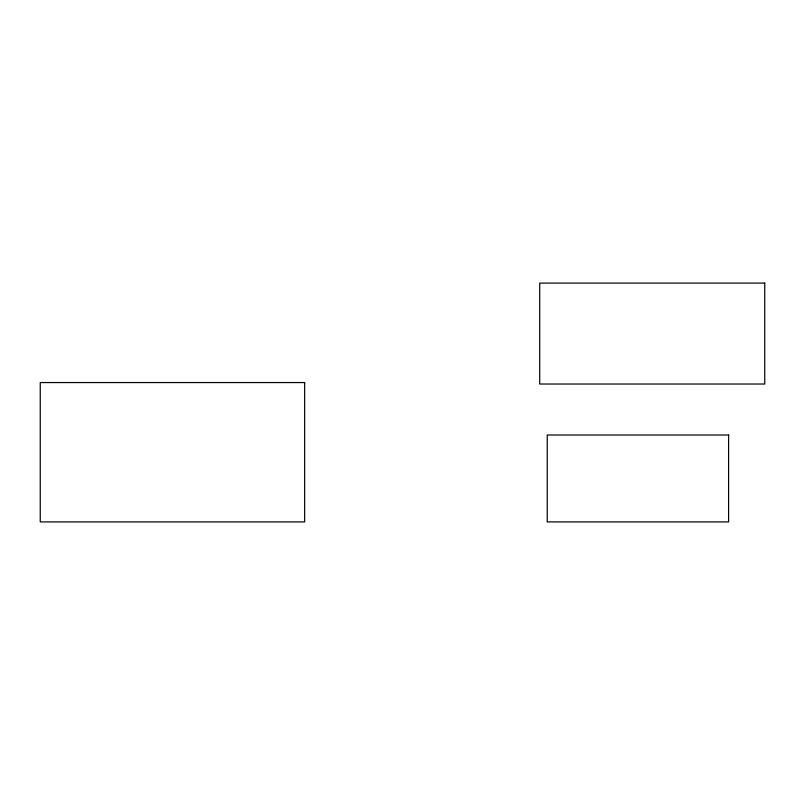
<?xml version="1.0" encoding="UTF-8"?>
<svg xmlns="http://www.w3.org/2000/svg" width="805" height="805" viewBox="0 0 805 805"><rect width="100%" height="100%" fill="white"/><g stroke="black" fill="none" stroke-linecap="round" stroke-linejoin="round"><path stroke-width="1.21" d="M764.75 283.088L539.712 283.088L539.712 384.025L764.75 384.025L764.75 283.088M304.652 382.566L40.25 382.566L40.25 521.912L304.652 521.912L304.652 382.566M728.606 435.012L547.229 435.012L547.229 521.912L728.606 521.912L728.606 435.012"/></g></svg>
